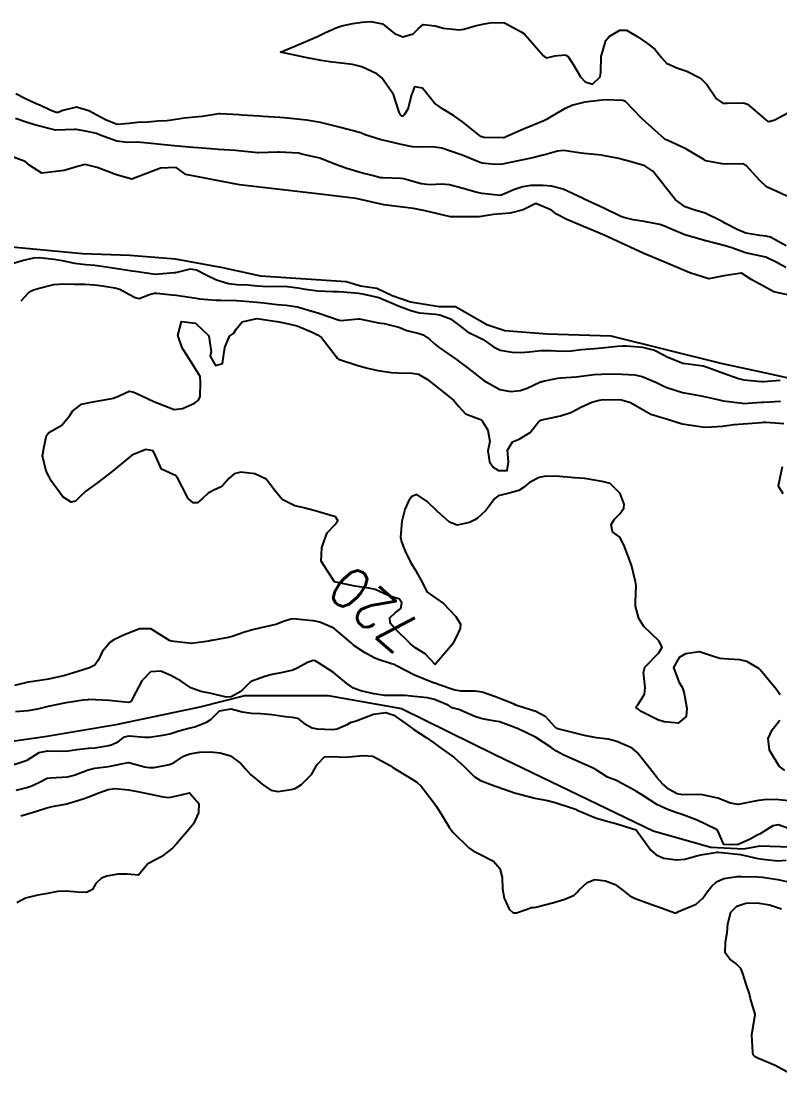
# Model space of a CAD drawing. Header units: metres. Extents: x 318500 to 325275, y 7408834 to 7428799.
# Drawn here: x 320311.3 to 320385.9, y 7414526.8 to 7414632.1 of the extents above; entities that cross this region are included whole.
import ezdxf
from ezdxf.enums import TextEntityAlignment as Align

# ---------------------------------------------------------------- set-up
doc = ezdxf.new("R2010")
doc.units = ezdxf.units.M
doc.header["$MEASUREMENT"] = 0
for name, color, linetype in [('Cotas', 45, 'Continuous'), ('Curvas de Nivel 1m', 11, 'Continuous'), ('Curvas de Nivel 5m', 15, 'Continuous'), ('Hidrografia', 140, 'Continuous')]:
    doc.layers.add(name, color=color, linetype=linetype)
doc.styles.add('Style-STANDARD', font='STANDARD.shx')

msp = doc.modelspace()

# ---------------------------------------------------------------- linework, layer by layer
at = {"layer": 'Curvas de Nivel 1m', "flags": 128}
for points, elevation in [([(320386.58, 7414610.07), (320385.85, 7414610.44), (320385.05, 7414610.91), (320384.6, 7414611.02), (320384, 7414611.06), (320382.6, 7414611.29), (320381.76, 7414611.65), (320380.61, 7414612.27), (320380.45, 7414612.35), (320380.14, 7414612.52), (320378.62, 7414613.26), (320377.6, 7414613.57), (320376.63, 7414613.9), (320375.7, 7414614.57), (320374.66, 7414615.86), (320374.13, 7414616.6), (320373.47, 7414617.4), (320372.68, 7414617.94), (320370.87, 7414618.46), (320370.69, 7414618.5), (320370.58, 7414618.53), (320370.11, 7414618.65), (320368.69, 7414618.92), (320368.4, 7414618.97), (320366.7, 7414619.14), (320366.18, 7414619.22), (320364.7, 7414619.43), (320364.07, 7414619.36), (320362.69, 7414618.98), (320362.51, 7414618.94), (320361.77, 7414618.76), (320360.69, 7414618.53), (320359.27, 7414618.21), (320358.68, 7414618.08), (320357.92, 7414618.05), (320356.68, 7414618.2), (320356.2, 7414618.35), (320355.03, 7414618.85), (320354.69, 7414618.99), (320354.5, 7414619.05), (320352.7, 7414619.67), (320351.78, 7414619.81), (320350.7, 7414619.77), (320349.82, 7414619.81), (320348.71, 7414620.03), (320347.31, 7414620.36), (320346.71, 7414620.5), (320345.16, 7414620.98), (320344.72, 7414621.16), (320344.47, 7414621.25), (320342.73, 7414621.69), (320341.82, 7414621.94), (320340.74, 7414622.18), (320339.39, 7414622.41), (320338.74, 7414622.5), (320337.19, 7414622.65), (320336.74, 7414622.68), (320335.07, 7414622.79), (320334.75, 7414622.81), (320332.97, 7414622.93), (320332.75, 7414622.94), (320330.87, 7414623.05), (320330.75, 7414623.05), (320329.15, 7414622.79), (320328.74, 7414622.74), (320327.35, 7414622.61), (320326.74, 7414622.51), (320325.62, 7414622.37), (320324.74, 7414622.31), (320323.76, 7414622.24), (320322.73, 7414622.18), (320321.94, 7414622.08), (320320.73, 7414622.01), (320319.65, 7414622.41), (320318.74, 7414622.93), (320317.96, 7414623.35), (320316.75, 7414623.69), (320315.41, 7414623.38), (320314.94, 7414623.19), (320314.75, 7414623.19), (320314.15, 7414623.4), (320313.21, 7414623.87), (320312.76, 7414624.03), (320311.65, 7414624.54), (320310.77, 7414625.01)], 719), ([(320386.55, 7414607.94), (320385.59, 7414608.44), (320384.57, 7414608.94), (320383.95, 7414609.09), (320382.57, 7414609.38), (320381.24, 7414609.85), (320380.58, 7414610.06), (320378.69, 7414610.54), (320378.61, 7414610.56), (320378.59, 7414610.57), (320378.55, 7414610.58), (320376.6, 7414611.15), (320375.58, 7414611.56), (320374.6, 7414612), (320374.16, 7414612.15), (320372.61, 7414612.45), (320371.53, 7414612.63), (320370.61, 7414612.83), (320370.31, 7414612.95), (320368.63, 7414613.78), (320366.69, 7414614.65), (320366.64, 7414614.67), (320366.59, 7414614.7), (320364.65, 7414615.64), (320363.48, 7414615.92), (320362.66, 7414616), (320361.44, 7414615.99), (320360.66, 7414615.86), (320359.85, 7414615.59), (320358.64, 7414615.06), (320358.43, 7414615.02), (320356.65, 7414615.22), (320356.17, 7414615.31), (320354.65, 7414615.74), (320353.46, 7414616.07), (320352.66, 7414616.14), (320351.5, 7414616.06), (320350.66, 7414616.16), (320348.96, 7414616.64), (320348.67, 7414616.69), (320346.89, 7414616.74), (320346.67, 7414616.76), (320345.84, 7414616.97), (320344.89, 7414617.21), (320344.67, 7414617.27), (320343.35, 7414617.68), (320342.68, 7414617.89), (320341.26, 7414618.46), (320340.69, 7414618.67), (320340.39, 7414618.75), (320339.06, 7414619.06), (320338.69, 7414619.15), (320338.61, 7414619.16), (320336.69, 7414619.27), (320336.52, 7414619.27), (320334.69, 7414619.22), (320334.59, 7414619.22), (320332.69, 7414619.42), (320332.4, 7414619.45), (320330.7, 7414619.54), (320330.32, 7414619.56), (320328.7, 7414619.69), (320328.18, 7414619.73), (320326.7, 7414619.85), (320326.02, 7414619.92), (320324.7, 7414620.06), (320323.81, 7414620.17), (320322.7, 7414620.27), (320321.77, 7414620.23), (320320.71, 7414620.34), (320319.08, 7414620.96), (320318.72, 7414621.1), (320317.62, 7414621.35), (320316.72, 7414621.51), (320316.56, 7414621.52), (320314.72, 7414621.43), (320314.68, 7414621.43), (320312.73, 7414621.92), (320311.99, 7414622.17), (320310.74, 7414622.59)], 718), ([(320310.54, 7414608.34), (320311.38, 7414608.6), (320312.55, 7414608.89), (320313.06, 7414608.91), (320314.55, 7414608.75), (320315.32, 7414608.61), (320316.54, 7414608.36), (320317.66, 7414608.23), (320318.54, 7414608.15), (320319.89, 7414607.97), (320320.54, 7414607.87), (320322.21, 7414607.61), (320322.53, 7414607.57), (320324.53, 7414607.26), (320326.35, 7414607.42), (320326.53, 7414607.45), (320327.97, 7414607.78), (320328.54, 7414607.69), (320329.5, 7414607.19), (320330.53, 7414606.71), (320331.7, 7414606.34), (320332.52, 7414606.25), (320333.6, 7414606.21), (320334.52, 7414606.13), (320335.57, 7414606.06), (320336.52, 7414606.08), (320337.51, 7414606.07), (320338.52, 7414605.93), (320339.24, 7414605.79), (320340.52, 7414605.63), (320341.96, 7414605.58), (320342.52, 7414605.56), (320343.03, 7414605.53), (320344.51, 7414605.4), (320344.88, 7414605.35), (320346.51, 7414604.96), (320348.5, 7414604.13), (320349.74, 7414603.67), (320350.49, 7414603.48), (320352.06, 7414603.32), (320352.49, 7414603.26), (320353.55, 7414602.87), (320354.47, 7414602.19), (320355.22, 7414601.6), (320356.45, 7414600.99), (320356.56, 7414600.94), (320356.76, 7414600.83), (320357.77, 7414600.13), (320358.44, 7414599.79), (320359.63, 7414599.6), (320360.44, 7414599.55), (320361.29, 7414599.62), (320362.44, 7414599.77), (320363.46, 7414599.76), (320364.44, 7414599.69), (320365.41, 7414599.74), (320366.44, 7414599.85), (320367.73, 7414599.96), (320368.44, 7414600.03), (320369.99, 7414600.19), (320370.45, 7414600.22), (320370.86, 7414600.22), (320372.44, 7414600.09), (320373.61, 7414599.78), (320374.44, 7414599.36), (320374.95, 7414599.1), (320376.34, 7414598.56), (320376.43, 7414598.53), (320376.46, 7414598.53), (320378.43, 7414598.24), (320378.82, 7414598.13), (320380.42, 7414597.54), (320381.9, 7414596.99), (320382.41, 7414596.87), (320384.16, 7414596.71), (320384.4, 7414596.71), (320385.99, 7414596.85)], 718), ([(320311.29, 7414604.64), (320312.03, 7414605.42), (320312.3, 7414605.63), (320312.51, 7414605.72), (320312.97, 7414605.87), (320314.52, 7414606.27), (320315.46, 7414606.32), (320316.52, 7414606.29), (320317.57, 7414606.29), (320318.52, 7414606.23), (320319.31, 7414606.12), (320320.52, 7414605.94), (320321.01, 7414605.8), (320321.9, 7414605.29), (320322.51, 7414604.96), (320322.91, 7414604.87), (320323.93, 7414605.27), (320324.37, 7414605.41), (320324.51, 7414605.41), (320324.66, 7414605.4), (320326.12, 7414605.24), (320326.51, 7414605.19), (320326.55, 7414605.19), (320328.51, 7414604.9), (320328.86, 7414604.85), (320330.5, 7414604.71), (320330.96, 7414604.72), (320332.5, 7414604.68), (320332.99, 7414604.65), (320334.5, 7414604.51), (320335.17, 7414604.44), (320336.5, 7414604.28), (320337.38, 7414604.21), (320338.49, 7414604.04), (320339.9, 7414603.64), (320340.49, 7414603.45), (320341.75, 7414603.03), (320342.48, 7414602.77), (320342.77, 7414602.72), (320344.48, 7414602.89), (320344.58, 7414602.88), (320346.47, 7414602.49), (320347.01, 7414602.41), (320348.47, 7414602.05), (320349.25, 7414601.72), (320350.46, 7414601.42), (320350.86, 7414601.3), (320351.47, 7414600.89), (320351.99, 7414600.43), (320352.44, 7414600.06), (320354.13, 7414598.86), (320354.43, 7414598.65), (320355.19, 7414598.08), (320356.4, 7414597.15), (320356.84, 7414596.82), (320358.39, 7414595.92), (320359.45, 7414595.72), (320360.39, 7414595.84), (320361.09, 7414596.07), (320362.4, 7414596.68), (320362.46, 7414596.69), (320362.67, 7414596.75), (320364.1, 7414597.03), (320364.41, 7414597.07), (320365.93, 7414597.18), (320366.41, 7414597.23), (320367.7, 7414597.39), (320368.41, 7414597.44), (320369.6, 7414597.47), (320370.41, 7414597.44), (320371.69, 7414597.35), (320372.41, 7414597.2), (320373.81, 7414596.6), (320374.4, 7414596.31), (320374.85, 7414596.12), (320376.39, 7414595.63), (320377.51, 7414595.42), (320378.38, 7414595.28), (320380, 7414594.89), (320380.37, 7414594.82), (320382.29, 7414594.57), (320382.37, 7414594.56), (320384.16, 7414594.68), (320384.37, 7414594.69), (320386.03, 7414594.78)], 719), ([(320386.82, 7414555.45), (320385.86, 7414555.56), (320384.71, 7414555.59), (320383.86, 7414555.48), (320383, 7414555.31), (320381.85, 7414555.08), (320381.12, 7414555.23), (320379.86, 7414555.71), (320378.34, 7414556.05), (320377.86, 7414556.07), (320376.38, 7414556.04), (320375.86, 7414556.15), (320375.06, 7414556.57), (320374.4, 7414557.11), (320373.88, 7414557.72), (320373.2, 7414558.6), (320371.91, 7414560.2), (320371.43, 7414560.62), (320369.93, 7414561.29), (320369.08, 7414561.51), (320367.93, 7414561.66), (320366.74, 7414561.89), (320365.94, 7414562.08), (320364.11, 7414562.55), (320363.95, 7414562.61), (320363.82, 7414562.72), (320362.93, 7414563.71), (320361.96, 7414564.23), (320360.28, 7414564.77), (320359.97, 7414564.88), (320359.8, 7414564.95), (320357.98, 7414565.69), (320356.66, 7414566.15), (320355.99, 7414566.25), (320354.61, 7414566.23), (320353.99, 7414566.33), (320352.44, 7414566.87), (320352, 7414567.03), (320351.78, 7414567.11), (320350.01, 7414567.8), (320348.18, 7414568.77), (320348.03, 7414568.85), (320347.74, 7414568.93), (320346.44, 7414569.36), (320346.04, 7414569.53), (320345.09, 7414570.03), (320344.05, 7414570.73), (320343.76, 7414570.99), (320342.07, 7414572.44), (320340.7, 7414573.03), (320340.08, 7414573.15), (320339.96, 7414573.17), (320338.08, 7414573.35), (320337.83, 7414573.33), (320337.1, 7414573.08), (320336.36, 7414572.8), (320336.07, 7414572.72), (320334.74, 7414572.44), (320334.07, 7414572.28), (320333.19, 7414572.01), (320332.06, 7414571.63), (320331.68, 7414571.53), (320330.05, 7414571.23), (320330, 7414571.22), (320329.75, 7414571.17), (320328.05, 7414570.94), (320327.79, 7414570.95), (320326.05, 7414571.15), (320325.88, 7414571.23), (320324.07, 7414572.39), (320322.95, 7414572.38), (320322.06, 7414572.02), (320321.54, 7414571.81), (320320.41, 7414571.3), (320320.05, 7414571.07), (320319.26, 7414570.1), (320318.9, 7414569.32), (320318.55, 7414568.8), (320318.02, 7414568.55), (320316.86, 7414568.19), (320316.01, 7414567.9), (320315.59, 7414567.78), (320314, 7414567.43), (320313.97, 7414567.42), (320313.79, 7414567.39), (320312.24, 7414567.17), (320312, 7414567.12), (320310.63, 7414566.79)], 719), ([(320387.7, 7414552.4), (320385.82, 7414553.09), (320385.26, 7414553), (320384.37, 7414552.44), (320384.03, 7414552.22), (320383.81, 7414552.1), (320383.03, 7414551.69), (320381.8, 7414551.11), (320380.45, 7414551.16), (320379.86, 7414552.51), (320379.81, 7414552.57), (320379.66, 7414552.66), (320377.83, 7414553.54), (320376.26, 7414554.13), (320375.84, 7414554.27), (320375, 7414554.57), (320373.85, 7414555.1), (320372.53, 7414555.93), (320371.87, 7414556.36), (320371.38, 7414556.62), (320370.41, 7414557.17), (320369.88, 7414557.44), (320369.01, 7414557.78), (320367.89, 7414558.5), (320367.59, 7414558.67), (320365.9, 7414559.42), (320364.63, 7414559.98), (320363.91, 7414560.36), (320363.43, 7414560.73), (320361.93, 7414561.7), (320360.15, 7414562.57), (320359.95, 7414562.65), (320359.62, 7414562.77), (320358.37, 7414563.21), (320357.96, 7414563.3), (320356.66, 7414563.52), (320355.96, 7414563.74), (320354.37, 7414564.44), (320353.97, 7414564.54), (320353.72, 7414564.61), (320353.33, 7414564.86), (320351.98, 7414565.43), (320351.27, 7414565.6), (320349.98, 7414565.73), (320349.08, 7414565.82), (320347.98, 7414565.82), (320347.1, 7414565.83), (320345.99, 7414565.99), (320344.71, 7414566.26), (320343.99, 7414566.53), (320343.36, 7414567), (320342.02, 7414568.08), (320340.57, 7414569.03), (320340.22, 7414569.23), (320340.03, 7414569.25), (320339.46, 7414569.05), (320338.53, 7414568.55), (320338.02, 7414568.31), (320337.02, 7414568.07), (320336.01, 7414567.89), (320335.39, 7414567.72), (320334, 7414567.22), (320333.94, 7414567.19), (320333.85, 7414567.12), (320332.91, 7414566.22), (320331.98, 7414565.68), (320331.47, 7414565.66), (320329.98, 7414566), (320328.97, 7414566.2), (320327.99, 7414566.58), (320327.05, 7414567.21), (320326.01, 7414567.79), (320325.05, 7414568.21), (320324.01, 7414568.16), (320323.17, 7414567.26), (320322.29, 7414565.59), (320322.14, 7414565.28), (320321.97, 7414565.15), (320321.82, 7414565.13), (320319.97, 7414565.31), (320317.97, 7414565.41), (320317.9, 7414565.4), (320317.4, 7414565.34), (320315.97, 7414565.14), (320315.7, 7414565.1), (320313.96, 7414564.72), (320312.89, 7414564.48), (320311.96, 7414564.32), (320310.75, 7414564.22)], 718), ([(320309.88, 7414558.81), (320311.79, 7414559.41), (320311.86, 7414559.44), (320311.89, 7414559.46), (320313.08, 7414560.22), (320313.9, 7414560.36), (320314.95, 7414560.33), (320315.91, 7414560.37), (320316.76, 7414560.49), (320317.91, 7414560.62), (320318.55, 7414560.68), (320319.91, 7414560.89), (320320.24, 7414560.98), (320320.86, 7414561.3), (320321.46, 7414561.75), (320321.93, 7414561.86), (320323.46, 7414561.72), (320323.93, 7414561.73), (320325.25, 7414561.91), (320325.93, 7414562.06), (320326.81, 7414562.34), (320327.94, 7414562.63), (320328.4, 7414562.74), (320329.55, 7414563.18), (320329.95, 7414563.47), (320330.81, 7414564.32), (320331.96, 7414564.5), (320333.04, 7414564.21), (320333.96, 7414564.08), (320334.9, 7414564.04), (320335.96, 7414563.95), (320337.3, 7414563.74), (320337.96, 7414563.68), (320338.48, 7414563.59), (320339.14, 7414563.05), (320339.94, 7414562.65), (320340.44, 7414562.53), (320341.94, 7414562.47), (320342.4, 7414562.55), (320343.45, 7414563), (320343.76, 7414563.19), (320343.95, 7414563.23), (320344.28, 7414563.31), (320345.96, 7414563.98), (320347.17, 7414564.15), (320347.96, 7414563.89), (320349.33, 7414562.92), (320349.94, 7414562.47), (320351.15, 7414561.68), (320351.92, 7414561.15), (320352.31, 7414560.87), (320353.9, 7414559.7), (320354.89, 7414558.84), (320355.88, 7414557.86), (320356.51, 7414557.45), (320357.87, 7414556.94), (320357.98, 7414556.9), (320358.27, 7414556.79), (320359.86, 7414556.25), (320360.59, 7414556.03), (320361.85, 7414555.72), (320363.1, 7414555.49), (320363.85, 7414555.3), (320365.66, 7414554.69), (320365.84, 7414554.63), (320365.95, 7414554.58), (320367.83, 7414553.77), (320369.06, 7414553.41), (320369.82, 7414553.22), (320371.81, 7414552.61), (320373.27, 7414550.6), (320373.78, 7414550.13), (320374.55, 7414549.81), (320375.78, 7414549.65), (320376.61, 7414549.71), (320377.78, 7414550.03), (320378.17, 7414550.14), (320379.79, 7414550.4), (320379.9, 7414550.4), (320381.79, 7414550.22), (320382.09, 7414550.17), (320383.78, 7414549.79), (320384.54, 7414549.68), (320385.78, 7414549.56), (320386.58, 7414549.62)], 718), ([(320310.79, 7414556.5), (320311.86, 7414556.75), (320312.35, 7414556.92), (320313.31, 7414557.4), (320313.67, 7414557.59), (320313.87, 7414557.67), (320314.19, 7414557.7), (320315.87, 7414557.82), (320316.51, 7414557.98), (320317.88, 7414558.49), (320318.56, 7414558.65), (320319.89, 7414558.84), (320321.82, 7414559.21), (320321.89, 7414559.22), (320323.42, 7414558.79), (320323.88, 7414558.72), (320324.39, 7414558.74), (320325.89, 7414559.01), (320326.34, 7414559.22), (320327.28, 7414559.83), (320327.9, 7414560.08), (320328.84, 7414560.25), (320329.91, 7414560.28), (320330.89, 7414560.17), (320331.9, 7414559.89), (320332.9, 7414559.13), (320333.36, 7414558.61), (320333.88, 7414558.05), (320334.39, 7414557.63), (320335.01, 7414557.1), (320335.86, 7414556.49), (320336.56, 7414556.38), (320337.86, 7414556.56), (320338.25, 7414556.68), (320338.88, 7414557.05), (320339.88, 7414558.04), (320340.44, 7414559.03), (320341.15, 7414559.77), (320341.9, 7414559.81), (320343.14, 7414559.76), (320343.9, 7414559.81), (320344.97, 7414559.91), (320345.9, 7414559.86), (320347.6, 7414558.93), (320347.77, 7414558.81), (320347.89, 7414558.74), (320348.37, 7414558.44), (320349.88, 7414557.53), (320350.25, 7414557.28), (320350.65, 7414556.9), (320351.85, 7414555.35), (320352.16, 7414554.88), (320352.75, 7414553.94), (320353.43, 7414552.86), (320353.58, 7414552.62), (320353.8, 7414552.33), (320355.36, 7414550.83), (320355.79, 7414550.52), (320356.36, 7414550.24), (320357.77, 7414549.52), (320358.39, 7414548.79), (320358.63, 7414547.91), (320358.67, 7414546.79), (320358.83, 7414545.89), (320359.33, 7414544.78), (320359.71, 7414544.44), (320360.05, 7414544.42), (320361.01, 7414544.76), (320361.52, 7414544.95), (320361.71, 7414544.97), (320361.96, 7414545), (320363.72, 7414545.46), (320364.79, 7414545.77), (320365.72, 7414546.18), (320365.99, 7414546.43), (320366.21, 7414546.69), (320366.99, 7414547.43), (320367.75, 7414547.71), (320368.81, 7414547.59), (320369.74, 7414547.23), (320370.55, 7414546.63), (320371.2, 7414546.09), (320371.72, 7414545.83), (320372.9, 7414545.42), (320373.72, 7414545.13), (320374.12, 7414544.99), (320375.25, 7414544.57), (320375.71, 7414544.4), (320375.81, 7414544.46), (320376, 7414544.56), (320377.72, 7414545.28), (320378.38, 7414545.87), (320378.85, 7414546.52), (320379.23, 7414547.02), (320379.74, 7414547.48), (320380.44, 7414547.81), (320381.75, 7414548.01), (320382.21, 7414548.02), (320383.75, 7414547.99), (320384.25, 7414547.95), (320385.75, 7414547.71), (320386.66, 7414547.5)], 719)]:
    msp.add_lwpolyline(points, dxfattribs=dict(at, elevation=elevation))
at = {"layer": 'Curvas de Nivel 5m', "elevation": 720, "flags": 128}
for points in [[(320386.65, 7414614.94), (320385.68, 7414615.42), (320384.66, 7414615.86), (320384, 7414616.47), (320382.68, 7414617.94), (320382.32, 7414618.12), (320380.69, 7414618.1), (320380.28, 7414618.11), (320378.69, 7414618.41), (320378.47, 7414618.54), (320376.71, 7414619.6), (320374.86, 7414620.44), (320374.72, 7414620.51), (320374.6, 7414620.59), (320372.74, 7414622.27), (320372.35, 7414622.62), (320370.77, 7414624.25), (320370.5, 7414624.37), (320368.77, 7414624.41), (320368.49, 7414624.4), (320366.76, 7414624.2), (320365.58, 7414623.9), (320364.76, 7414623.55), (320363.43, 7414622.74), (320363, 7414622.49), (320362.74, 7414622.37), (320361.61, 7414621.89), (320360.73, 7414621.53), (320360.2, 7414621.32), (320359.1, 7414620.8), (320358.82, 7414620.7), (320358.72, 7414620.69), (320356.83, 7414620.71), (320356.72, 7414620.74), (320356.55, 7414620.83), (320354.74, 7414622.27), (320353.85, 7414622.87), (320352.76, 7414623.53), (320351.98, 7414624.11), (320351.32, 7414624.9), (320350.78, 7414625.57), (320350, 7414625.71), (320349.7, 7414624.93), (320349.35, 7414623.52), (320349, 7414622.94), (320348.86, 7414622.82), (320348.75, 7414622.83), (320348.62, 7414622.94), (320348.49, 7414623.21), (320347.95, 7414624.95), (320346.79, 7414626.58), (320346.29, 7414626.97), (320344.81, 7414627.68), (320343.92, 7414627.9), (320342.82, 7414628.02), (320341.67, 7414628.17), (320340.82, 7414628.3), (320339.29, 7414628.59), (320338.82, 7414628.69), (320336.83, 7414629.1), (320338.84, 7414629.96), (320340.46, 7414630.66), (320340.85, 7414630.84), (320340.98, 7414630.91), (320341.24, 7414631.04), (320342.35, 7414631.53), (320342.86, 7414631.69), (320343.95, 7414631.92), (320344.87, 7414632.05), (320345.71, 7414632.14), (320346.86, 7414631.9), (320348.05, 7414630.95), (320348.85, 7414630.61), (320349.89, 7414630.92), (320350.37, 7414631.41), (320350.86, 7414631.83), (320352.05, 7414631.7), (320352.86, 7414631.48), (320354.41, 7414631.31), (320354.86, 7414631.37), (320355.99, 7414631.72), (320356.87, 7414631.91), (320357.65, 7414632.03), (320358.87, 7414631.99), (320360.51, 7414631.13), (320360.85, 7414630.87), (320360.94, 7414630.78), (320361.83, 7414629.76), (320362.71, 7414628.75), (320362.83, 7414628.64), (320363.02, 7414628.56), (320363.83, 7414628.74), (320364.83, 7414628.84), (320365.09, 7414628.72), (320365.66, 7414627.87), (320366.34, 7414626.7), (320366.79, 7414626.18), (320367.52, 7414625.95), (320368.28, 7414626.68), (320368.33, 7414627.15), (320368.37, 7414628.68), (320368.85, 7414630.27), (320369.18, 7414630.66), (320370.22, 7414631.28), (320370.86, 7414631.29), (320372, 7414630.63), (320372.84, 7414630.04), (320373.65, 7414629.42), (320374.33, 7414628.6), (320374.82, 7414628.04), (320375.82, 7414627.58), (320376.81, 7414627.26), (320378.16, 7414626.55), (320378.79, 7414625.92), (320379.74, 7414624.53), (320380.36, 7414624.11), (320380.77, 7414624.08), (320382.4, 7414624.12), (320382.77, 7414623.99), (320384.57, 7414622.46), (320384.75, 7414622.34), (320384.91, 7414622.3), (320385.48, 7414622.45), (320386.76, 7414623.15)], [(320385.99, 7414565.89), (320385.6, 7414566.44), (320384.03, 7414568.34), (320383.88, 7414568.46), (320382.72, 7414569.16), (320382.04, 7414569.34), (320380.93, 7414569.39), (320380.04, 7414569.47), (320379.23, 7414569.71), (320378.05, 7414570.12), (320376.67, 7414569.93), (320376.04, 7414569.57), (320375.5, 7414568.57), (320376.01, 7414567.17), (320376.38, 7414566.56), (320376.53, 7414566.02), (320376.81, 7414564.55), (320376.75, 7414563.76), (320375.96, 7414563.09), (320374.58, 7414563.21), (320373.96, 7414563.41), (320372.33, 7414564.24), (320371.97, 7414564.5), (320371.9, 7414564.54), (320371.81, 7414564.61), (320371.84, 7414564.75), (320371.97, 7414564.91), (320372.65, 7414565.95), (320372.7, 7414566.61), (320372.54, 7414568.09), (320372.69, 7414568.61), (320374.04, 7414570.01), (320374.39, 7414570.58), (320374.06, 7414571.19), (320372.59, 7414572.61), (320372.09, 7414573.38), (320371.74, 7414574.62), (320371.74, 7414575), (320371.81, 7414576.62), (320371.77, 7414576.99), (320371.35, 7414578.63), (320370.86, 7414579.95), (320370.61, 7414580.64), (320370.2, 7414581.4), (320369.48, 7414581.93), (320369.35, 7414582.65), (320369.68, 7414583.18), (320370.23, 7414583.7), (320370.61, 7414584.26), (320370.63, 7414584.64), (320370.26, 7414585.7), (320369.26, 7414586.66), (320368.48, 7414586.87), (320368.27, 7414586.91), (320366.76, 7414587.17), (320366.28, 7414587.2), (320365.75, 7414587.23), (320364.28, 7414587.37), (320362.92, 7414587.38), (320362.28, 7414587.25), (320361.32, 7414586.76), (320360.75, 7414586.28), (320360.26, 7414585.97), (320359.33, 7414585.71), (320358.25, 7414585.45), (320357.88, 7414585.17), (320357.63, 7414584.81), (320357.03, 7414584.01), (320356.22, 7414583.27), (320355.95, 7414583.1), (320355.42, 7414582.84), (320354.21, 7414582.56), (320353.46, 7414582.87), (320352.23, 7414583.94), (320351.24, 7414584.89), (320350.25, 7414585.59), (320349.75, 7414585.41), (320349.42, 7414584.92), (320349.06, 7414584.1), (320348.75, 7414582.93), (320348.64, 7414581.38), (320348.72, 7414580.93), (320349.09, 7414580.02), (320349.61, 7414578.92), (320350.15, 7414578.08), (320350.8, 7414576.9), (320351.23, 7414576), (320352.12, 7414575.39), (320352.86, 7414574.87), (320354.09, 7414573.6), (320354.55, 7414572.85), (320354.51, 7414572.42), (320354.06, 7414571.5), (320353.86, 7414571.05), (320353.73, 7414570.85), (320352.03, 7414568.88), (320351.07, 7414569.92), (320350.05, 7414570.55), (320349.84, 7414570.7), (320349.6, 7414570.91), (320348.07, 7414572.42), (320347.61, 7414572.94), (320347.58, 7414573.45), (320348.1, 7414573.94), (320348.67, 7414574.37), (320348.76, 7414574.93), (320348.49, 7414575.31), (320348.11, 7414575.41), (320347.42, 7414575.64), (320346.12, 7414576.23), (320345.52, 7414576.37), (320344.13, 7414576.57), (320342.13, 7414577.01), (320340.81, 7414579.03), (320340.88, 7414580.33), (320341.12, 7414581.03), (320341.4, 7414581.83), (320342.21, 7414582.65), (320342.46, 7414583.02), (320342.22, 7414583.38), (320341.68, 7414583.56), (320340.22, 7414584), (320338.98, 7414584.31), (320338.23, 7414584.48), (320336.97, 7414585.09), (320336.25, 7414585.97), (320335.4, 7414587.11), (320334.28, 7414587.62), (320332.93, 7414587.79), (320332.27, 7414587.62), (320331.73, 7414587.16), (320331.04, 7414586.39), (320330.25, 7414586.03), (320329.71, 7414585.72), (320329.15, 7414585.19), (320328.66, 7414584.77), (320328.23, 7414584.78), (320327.73, 7414585.21), (320327.14, 7414586.33), (320326.69, 7414587.22), (320326.5, 7414587.46), (320326.27, 7414587.56), (320325.11, 7414588.08), (320324.57, 7414589.26), (320324.3, 7414589.88), (320323.56, 7414590.01), (320322.29, 7414589.5), (320322.15, 7414589.42), (320321.97, 7414589.28), (320320.28, 7414587.88), (320319.58, 7414587.32), (320318.83, 7414586.76), (320318.26, 7414586.35), (320317.67, 7414585.91), (320317.08, 7414585.35), (320316.65, 7414584.94), (320316.23, 7414584.84), (320315.41, 7414585.37), (320314.26, 7414586.94), (320314.02, 7414587.39), (320313.77, 7414587.9), (320313.41, 7414589.4), (320313.54, 7414590.16), (320313.78, 7414591.4), (320314.02, 7414591.7), (320314.33, 7414591.87), (320315.3, 7414592.41), (320316.09, 7414593.36), (320316.35, 7414593.79), (320317.25, 7414594.47), (320318.36, 7414594.72), (320320.05, 7414595), (320320.37, 7414595.08), (320320.93, 7414595.3), (320321.91, 7414595.76), (320322.38, 7414595.67), (320323.23, 7414595.27), (320324.36, 7414594.74), (320325.43, 7414594.31), (320326.36, 7414593.96), (320327.18, 7414594.04), (320328.36, 7414594.59), (320328.72, 7414594.84), (320328.92, 7414595.19), (320328.96, 7414596.63), (320328.9, 7414597.2), (320328.41, 7414597.98), (320327.67, 7414599.21), (320327.19, 7414599.97), (320326.71, 7414601.23), (320327.08, 7414602.61), (320328.47, 7414602.45), (320329.76, 7414601.19), (320329.98, 7414599.64), (320329.9, 7414599.19), (320330.42, 7414598.28), (320331.11, 7414598.48), (320331.21, 7414599.17), (320331.33, 7414600.05), (320331.8, 7414601.16), (320332.18, 7414601.43), (320332.46, 7414601.86), (320333.04, 7414602.58), (320334.48, 7414602.9), (320334.72, 7414602.88), (320336.47, 7414602.62), (320337.03, 7414602.53), (320338.47, 7414602.18), (320339.93, 7414601.57), (320340.45, 7414601.31), (320340.87, 7414601.04), (320342.29, 7414599.16), (320342.39, 7414599.02), (320342.43, 7414598.97), (320342.53, 7414598.92), (320344.42, 7414598.29), (320345.37, 7414598.02), (320346.41, 7414597.8), (320347.75, 7414597.61), (320348.41, 7414597.55), (320349.78, 7414597.54), (320350.41, 7414597.42), (320351.27, 7414596.9), (320352.39, 7414596.03), (320353.85, 7414594.87), (320354.36, 7414594.25), (320355.04, 7414593.54), (320356.35, 7414593.04), (320356.49, 7414592.97), (320356.65, 7414592.83), (320357.24, 7414591.91), (320357.42, 7414590.81), (320357.24, 7414589.89), (320357.38, 7414588.81), (320357.75, 7414588.28), (320358.28, 7414587.95), (320359.13, 7414587.95), (320359.26, 7414588.79), (320359.15, 7414589.95), (320359.65, 7414590.79), (320360.13, 7414590.97), (320360.32, 7414591.03), (320361.4, 7414591.7), (320362.2, 7414592.75), (320362.35, 7414592.87), (320362.54, 7414592.93), (320364.36, 7414593.32), (320365.4, 7414593.67), (320366.36, 7414594.17), (320367.45, 7414594.68), (320368.18, 7414594.87), (320368.37, 7414594.89), (320370.08, 7414594.94), (320370.37, 7414594.91), (320371.27, 7414594.63), (320372.36, 7414594.02), (320373.26, 7414593.51), (320374.36, 7414593.17), (320374.81, 7414593.04), (320376.35, 7414592.56), (320378.35, 7414592.25), (320378.67, 7414592.21), (320380.35, 7414592.31), (320380.51, 7414592.35), (320381.47, 7414592.49), (320382.35, 7414592.56), (320384.13, 7414592.68), (320384.35, 7414592.7), (320384.6, 7414592.7), (320386.35, 7414592.57)], [(320386.18, 7414588.32), (320385.81, 7414586.44), (320386.26, 7414585.7)], [(320386.44, 7414558.42), (320385.9, 7414558.85), (320384.94, 7414560.44), (320384.81, 7414561.58), (320385.2, 7414562.44), (320385.96, 7414563.38)], [(320311.27, 7414553.97), (320311.82, 7414554.14), (320312.81, 7414554.42), (320313.83, 7414554.75), (320314.34, 7414554.88), (320315.84, 7414555.17), (320315.99, 7414555.21), (320316.44, 7414555.35), (320317.49, 7414555.69), (320317.85, 7414555.82), (320318.94, 7414556.23), (320319.86, 7414556.56), (320320.5, 7414556.66), (320321.86, 7414556.55), (320322.75, 7414556.37), (320323.85, 7414556.13), (320325.26, 7414555.83), (320325.85, 7414555.77), (320327.03, 7414556.04), (320327.86, 7414556.25), (320328.79, 7414555.19), (320328.76, 7414554.26), (320328.25, 7414553.19), (320327.8, 7414552.62), (320326.58, 7414551.22), (320326.2, 7414550.81), (320325.78, 7414550.46), (320325.06, 7414549.95), (320323.76, 7414549.25), (320322.86, 7414548.14), (320321.74, 7414548.24), (320320.81, 7414548.23), (320319.74, 7414548.03), (320319.21, 7414547.85), (320318.64, 7414547.32), (320318.31, 7414546.73), (320317.72, 7414546.44), (320316.84, 7414546.46), (320315.72, 7414546.55), (320314.87, 7414546.52), (320313.72, 7414546.3), (320312.95, 7414546.16), (320311.71, 7414545.89), (320310.87, 7414545.42)], [(320387.38, 7414528.4), (320385.5, 7414529.4), (320383.87, 7414530.1), (320383.52, 7414530.26), (320383.35, 7414530.45), (320383.29, 7414530.69), (320383.19, 7414532.46), (320383.52, 7414534.4), (320383.52, 7414534.45), (320383.09, 7414535.96), (320382.96, 7414536.46), (320382.66, 7414537.41), (320382.33, 7414538.47), (320382.12, 7414538.96), (320381.64, 7414539.46), (320381.03, 7414539.88), (320380.58, 7414540.5), (320380.62, 7414541.54), (320380.77, 7414542.49), (320380.84, 7414543.35), (320381.15, 7414544.49), (320381.72, 7414545.08), (320382.62, 7414545.37), (320383.72, 7414545.4), (320384.95, 7414545.21), (320385.72, 7414544.97), (320386.11, 7414544.82)]]:
    msp.add_lwpolyline(points, dxfattribs=at)
at = {"layer": 'Hidrografia'}
for points in [[(320391.36, 7414604.22), (320385.36, 7414605.53), (320383.19, 7414606.72), (320382.18, 7414607.36), (320380.45, 7414607.1), (320378.97, 7414606.81), (320377.11, 7414607.4), (320374.95, 7414608.33), (320372.58, 7414609.3), (320371.23, 7414609.93), (320368.68, 7414611.12), (320365.01, 7414612.64), (320363.99, 7414613.19), (320363.49, 7414613.57), (320361.96, 7414614.21), (320360.7, 7414613.61), (320359.43, 7414613.28), (320357.78, 7414613.15), (320356.38, 7414612.9), (320353.55, 7414612.9), (320351.06, 7414613.49), (320349.92, 7414613.74), (320347, 7414614.08), (320344.25, 7414614.71), (320340.72, 7414615.14), (320332.78, 7414616.06), (320327.49, 7414617.08), (320326.56, 7414617.75), (320325, 7414617.71), (320322.2, 7414616.61), (320320.68, 7414617.04), (320318.78, 7414617.75), (320317.59, 7414618.05), (320316.83, 7414617.88), (320315.52, 7414617.46), (320313.32, 7414617.2), (320312.14, 7414617.96), (320311.68, 7414618.34), (320310.45, 7414618.81)], [(320388.16, 7414596.73), (320384.57, 7414597.54), (320380.18, 7414598.48), (320369.35, 7414601.18), (320363.07, 7414601.37), (320358.91, 7414601.7), (320357.12, 7414602.27), (320354.05, 7414604.06), (320352.44, 7414604.06), (320349.61, 7414604.53), (320347.81, 7414605.14), (320346.3, 7414605.85), (320344.69, 7414606.09), (320343.28, 7414606.51), (320334.9, 7414607.09), (320331.16, 7414607.89), (320326.49, 7414608.74), (320322, 7414609.12), (320317.33, 7414609.26), (320308.24, 7414610.12)], [(320276.88, 7414524.43), (320280.97, 7414529.19), (320283.91, 7414533.49), (320288.38, 7414543.65), (320293.24, 7414549.11), (320298.12, 7414555.82), (320300.25, 7414557.49), (320302.94, 7414559.16), (320307.35, 7414560.88), (320313.63, 7414561.79), (320320.63, 7414562.95), (320328.9, 7414564.69), (320333.31, 7414565.8), (320341.52, 7414565.8), (320348.72, 7414564.54), (320357.91, 7414560.02), (320373.49, 7414552.51), (320379.16, 7414550.89), (320382.41, 7414550.74), (320384.03, 7414551.04), (320387.02, 7414550.94)]]:
    msp.add_lwpolyline(points, dxfattribs=at)

# ---------------------------------------------------------------- texts
at = {"layer": 'Cotas', "style": 'Style-STANDARD'}
msp.add_text('720', height=4, rotation=138.9041, dxfattribs=at).set_placement((320346.03, 7414574.3, 720), align=Align.MIDDLE_CENTER)

doc.saveas('drawing.dxf')
